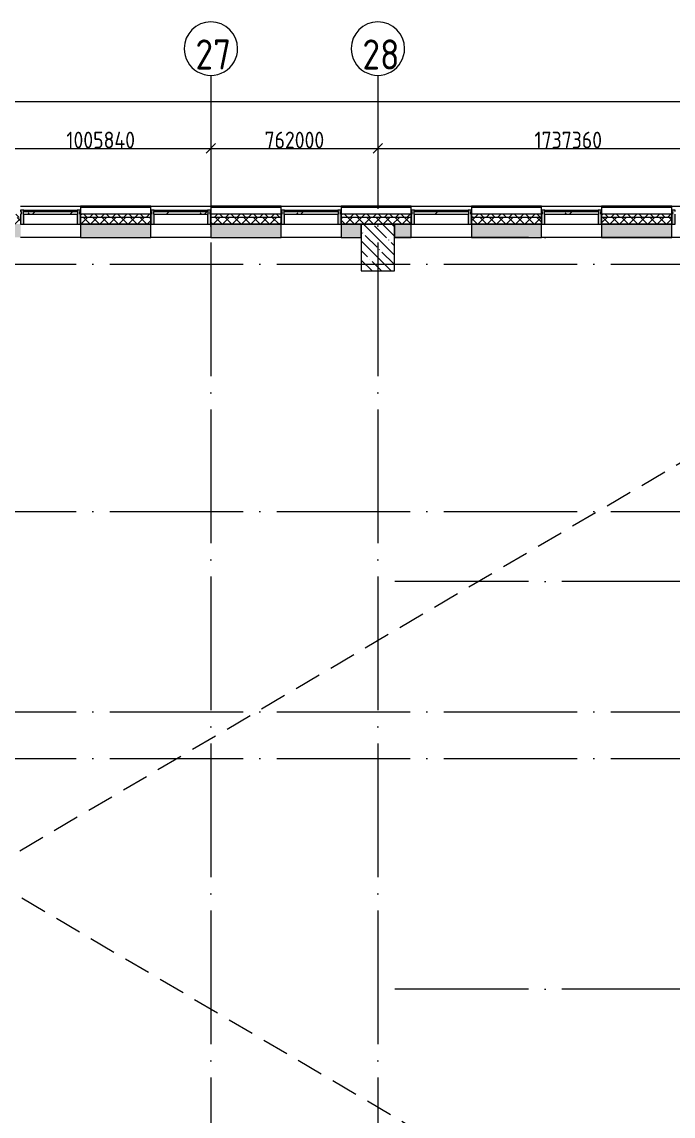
# Model space of a CAD drawing. Header units: millimetres. Extents: x -68946 to 288321, y -402657 to 324925.
# Drawn here: x 121923 to 131673, y -212931 to -196554 of the extents above; entities that cross this region are included whole.
import ezdxf

# ---------------------------------------------------------------- set-up
doc = ezdxf.new("R2010")
doc.units = ezdxf.units.MM
doc.linetypes.add('ADSK_Линия сетки', pattern=[2500, 2000, -250, 0, -250])
doc.linetypes.add('Штриховая', pattern=[600, 400, -200])
doc.layers.get('Defpoints').update_dxf_attribs({"color": 250})
for name, color, linetype, lineweight in [('A-____-____-DIMS', 250, 'Continuous', 9), ('A-DETL-____-OTLN', 250, 'Continuous', 5), ('A-GLAZ-____-MCUT', 250, 'Continuous', 9), ('A-GLAZ-____-OTLN', 250, 'Continuous', 5), ('A-GLAZ-CWMG-MCUT', 51, 'Continuous', 9), ('A-GLAZ-CWMG-OTLN', 51, 'Continuous', 5), ('A-WALL-____-MCUT', 250, 'Continuous', 13), ('A-WALL-____-OTLN', 250, 'Continuous', 9), ('A-WALL-____-PATT', 250, 'Continuous', 13), ('A-WALL-FNSH-MCUT', 250, 'Continuous', 13), ('I-WALL-____-OTLN', 250, 'Continuous', 9), ('S-COLS-____-MCUT', 250, 'Continuous', 25), ('S-COLS-____-OTLN', 250, 'Continuous', 9), ('S-GRID-____-IDEN', 250, 'Continuous', 9), ('S-GRID-____-OTLN', 250, 'Continuous', 9)]:
    doc.layers.add(name, color=color, linetype=linetype, lineweight=lineweight)
doc.styles.add('GOST Common', font='', dxfattribs={"width": 0.9, "height": 350})
doc.styles.add('GOST Common_1', font='', dxfattribs={"width": 0.9, "height": 250})
doc.styles.get('GOST Common').set_extended_font_data('GOST Common')
doc.styles.get('GOST Common_1').set_extended_font_data('GOST Common')
doc.dimstyles.new('ADSK_Основной_2_5_мм_Округление_до_10_мм', dxfattribs={"dimscale": 304.8, "dimtxt": 0.824897, "dimasz": 0.463911, "dimexe": 0.492126, "dimexo": 0.001615, "dimgap": 6.56168e-05, "dimtad": 1, "dimdec": 0, "dimlfac": 304.8, "dimrnd": 10, "dimdsep": 46, "dimtxsty": 'GOST Common_1', "dimblk1": 'OBLIQUE', "dimblk2": 'OBLIQUE', "dimsah": 1, "dimcen": 0.09, "dimdle": 0.492126, "dimazin": 0, "dimtfac": 1, "dimtdec": 4, "dimtix": 1, "dimtmove": 1, "dimatfit": 3, "dimfxl": 1, "dimtvp": 1, "dimtolj": 1, "dimtzin": 0, "dimlwd": 9, "dimlwe": 9, "dimarcsym": 2})

# ---------------------------------------------------------------- blocks, each defined once
blk = doc.blocks.new('Прямоугольный импост - Импост структурный с накладкой - 190мм-21920984-АР1_Маркировочный план 3 этажа секция 2_3')
at = {"layer": 'A-GLAZ-CWMG-OTLN'}
blk.add_hatch(color=10, dxfattribs=at).paths.add_polyline_path([(-38, 190), (-50, 190), (-50, 40), (-40, 40), (-40, 0), (-50, 0), (-50, -17), (0, -17), (0, 0), (-10, 0), (-10, 40), (0, 40), (0, 190)])
at = {"layer": 'A-GLAZ-CWMG-MCUT', "lineweight": 5}
for p, q in [((0, 190), (-50, 190)), ((-50, 190), (-50, 40)), ((0, 40), (0, 190)), ((-50, 0), (-50, -17)), ((-10, 0), (-10, 40)), ((-10, 40), (0, 40)), ((0, 0), (-10, 0)), ((0, -17), (0, 0)), ((-50, -17), (0, -17))]:
    blk.add_line(p, q, dxfattribs=at)
blk = doc.blocks.new('PNS_Панель прямоугольная2 - Нр_Стекло - 40мм-V155-АР1_Маркировочный план 3 этажа секция 2_3')
at = {"layer": 'A-GLAZ-____-OTLN'}
h = blk.add_hatch(dxfattribs=at)
h.set_pattern_fill('FP_128', color=256, style=0, pattern_type=2)
h.set_pattern_definition([(45, (-102200.45, -59065.02), (-282.8427, 282.8427), [200, -600]), (45, (-102400.45, -59165.02), (-282.8427, 282.8427), [600, -200]), (45, (-102000.45, -59265.02), (-282.8427, 282.8427), [200, -600])])
h.paths.add_polyline_path([(410, -40), (410, 0), (-410, 0), (-410, -40), (400, -40)])
at = {"layer": 'A-GLAZ-____-MCUT', "lineweight": 5}
for p, q in [((410, 0), (-410, 0)), ((-410, 0), (-410, -40)), ((410, -40), (410, 0)), ((-410, -40), (410, -40))]:
    blk.add_line(p, q, dxfattribs=at)
at = {"layer": 'A-GLAZ-____-OTLN'}
blk.add_line((-410, 0), (410, 0), dxfattribs=at)
blk = doc.blocks.new('Прямоугольный импост - Импост структурный с накладкой - 190мм-21920961-АР1_Маркировочный план 3 этажа секция 2_3')
at = {"layer": 'A-GLAZ-CWMG-OTLN'}
for p, q in [((105600, 59182), (106400, 59182)), ((105600, 58975), (106400, 58975))]:
    blk.add_line(p, q, dxfattribs=at)
blk = doc.blocks.new('Прямоугольный импост - Импост структурный с накладкой - 190мм-21920983-АР1_Маркировочный план 3 этажа секция 2_3')
at = {"layer": 'A-GLAZ-CWMG-OTLN'}
blk.add_hatch(color=10, dxfattribs=at).paths.add_polyline_path([(0, 190), (0, 190), (0, 40), (-10, 40), (-10, 0), (0, 0), (0, -17), (-50, -17), (-50, 0), (-40, 0), (-40, 40), (-50, 40), (-50, 190)])
at = {"layer": 'A-GLAZ-CWMG-MCUT', "lineweight": 5}
for p, q in [((-50, 40), (-50, 190)), ((-50, 190), (0, 190)), ((0, 190), (0, 40)), ((-50, -17), (-50, 0)), ((-10, 40), (-10, 0)), ((0, 40), (-10, 40)), ((-10, 0), (0, 0)), ((0, 0), (0, -17)), ((0, -17), (-50, -17))]:
    blk.add_line(p, q, dxfattribs=at)
blk = doc.blocks.new('PNS_Панель прямоугольная2 - Нр_Стекло - 40мм-V156-АР1_Маркировочный план 3 этажа секция 2_3')
at = {"layer": 'A-GLAZ-____-OTLN'}
h = blk.add_hatch(dxfattribs=at)
h.set_pattern_fill('FP_129', color=256, style=0, pattern_type=2)
h.set_pattern_definition([(45, (-100250.45, -59065), (-282.8427, 282.8427), [200, -600]), (45, (-100450.45, -59165), (-282.8427, 282.8427), [600, -200]), (45, (-100050.45, -59265), (-282.8427, 282.8427), [200, -600])])
h.paths.add_polyline_path([(410, -40), (410, 0), (-410, 0), (-410, -40), (400, -40)])
at = {"layer": 'A-GLAZ-____-MCUT', "lineweight": 5}
for p, q in [((410, 0), (-410, 0)), ((-410, 0), (-410, -40)), ((410, -40), (410, 0)), ((-410, -40), (410, -40))]:
    blk.add_line(p, q, dxfattribs=at)
at = {"layer": 'A-GLAZ-____-OTLN'}
blk.add_line((-410, 0), (410, 0), dxfattribs=at)
blk = doc.blocks.new('PNS_Панель прямоугольная2 - Нр_Стекло - 40мм-V157-АР1_Маркировочный план 3 этажа секция 2_3')
at = {"layer": 'A-GLAZ-____-OTLN'}
h = blk.add_hatch(dxfattribs=at)
h.set_pattern_fill('FP_130', color=256, style=0, pattern_type=2)
h.set_pattern_definition([(45, (-98300.45, -59065.02), (-282.8427, 282.8427), [200, -600]), (45, (-98500.45, -59165.02), (-282.8427, 282.8427), [600, -200]), (45, (-98100.45, -59265.02), (-282.8427, 282.8427), [200, -600])])
h.paths.add_polyline_path([(-410, -40), (410, -40), (410, 0), (-410, 0)])
at = {"layer": 'A-GLAZ-____-MCUT', "lineweight": 5}
for p, q in [((410, 0), (-410, 0)), ((-410, 0), (-410, -40)), ((410, -40), (410, 0)), ((-410, -40), (410, -40))]:
    blk.add_line(p, q, dxfattribs=at)
at = {"layer": 'A-GLAZ-____-OTLN'}
blk.add_line((-410, 0), (410, 0), dxfattribs=at)
blk = doc.blocks.new('PNS_Панель прямоугольная2 - Нр_Стекло - 40мм-V158-АР1_Маркировочный план 3 этажа секция 2_3')
at = {"layer": 'A-GLAZ-____-OTLN'}
h = blk.add_hatch(dxfattribs=at)
h.set_pattern_fill('FP_131', color=256, style=0, pattern_type=2)
h.set_pattern_definition([(45, (-96350.45, -59065.02), (-282.8427, 282.8427), [200, -600]), (45, (-96550.45, -59165.02), (-282.8427, 282.8427), [600, -200]), (45, (-96150.45, -59265.02), (-282.8427, 282.8427), [200, -600])])
h.paths.add_polyline_path([(410, -40), (410, 0), (-410, 0), (-410, -40), (400, -40)])
at = {"layer": 'A-GLAZ-____-MCUT', "lineweight": 5}
for p, q in [((410, 0), (-410, 0)), ((-410, 0), (-410, -40)), ((410, -40), (410, 0)), ((-410, -40), (410, -40))]:
    blk.add_line(p, q, dxfattribs=at)
at = {"layer": 'A-GLAZ-____-OTLN'}
blk.add_line((-410, 0), (410, 0), dxfattribs=at)
blk = doc.blocks.new('PNS_Панель прямоугольная2 - Нр_Стекло - 40мм-V159-АР1_Маркировочный план 3 этажа секция 2_3')
at = {"layer": 'A-GLAZ-____-OTLN'}
h = blk.add_hatch(dxfattribs=at)
h.set_pattern_fill('FP_132', color=256, style=0, pattern_type=2)
h.set_pattern_definition([(45, (-94400.45, -59065), (-282.8427, 282.8427), [200, -600]), (45, (-94600.45, -59165), (-282.8427, 282.8427), [600, -200]), (45, (-94200.45, -59265), (-282.8427, 282.8427), [200, -600])])
h.paths.add_polyline_path([(410, -40), (410, 0), (-410, 0), (-410, -40), (400, -40)])
at = {"layer": 'A-GLAZ-____-MCUT', "lineweight": 5}
for p, q in [((410, 0), (-410, 0)), ((-410, 0), (-410, -40)), ((410, -40), (410, 0)), ((-410, -40), (410, -40))]:
    blk.add_line(p, q, dxfattribs=at)
at = {"layer": 'A-GLAZ-____-OTLN'}
blk.add_line((-410, 0), (410, 0), dxfattribs=at)
blk = doc.blocks.new('Ось сетки - Круг_Ø8 мм-39983606-АР1_Маркировочный план 3 этажа секция 2_3')
at = {"layer": 'S-GRID-____-IDEN'}
for start, end in [(360, 180), (180, 360)]:
    blk.add_arc((0, 0), 4, start, end, dxfattribs=at)
blk = doc.blocks.new('_Oblique')
at = {"color": 0, "linetype": 'ByBlock', "lineweight": -2}
blk.add_line((-0.5, -0.5), (0.5, 0.5), dxfattribs=at)
blk = doc.blocks.new('*D4403')
at = {"layer": 'A-____-____-DIMS', "color": 0, "lineweight": 9, "transparency": 16777216}
for p, q in [((121303, -198447), (124903, -198447)), ((121453, -198348), (121453, -198597)), ((124753, -198348), (124753, -198597))]:
    blk.add_line(p, q, dxfattribs=at)
at = {"layer": 'Defpoints', "color": 0, "transparency": 16777216}
for p in [(121453, -198347), (124753, -198347), (124753, -198447)]:
    blk.add_point(p, dxfattribs=at)
at = {"layer": 'A-____-____-DIMS', "color": 0, "lineweight": 9, "transparency": 16777216, "xscale": 141.4, "yscale": 141.4, "zscale": 141.4, "rotation": 180}
blk.add_blockref('_Oblique', (121453, -198447), dxfattribs=at)
at = {"layer": 'A-____-____-DIMS', "color": 0, "lineweight": 9, "transparency": 16777216, "xscale": 141.4, "yscale": 141.4, "zscale": 141.4}
blk.add_blockref('_Oblique', (124753, -198447), dxfattribs=at)
at = {"layer": 'A-____-____-DIMS', "color": 0, "transparency": 16777216, "insert": (123103, -198322), "char_height": 250, "width": 756.84, "attachment_point": 5, "style": 'GOST Common_1'}
blk.add_mtext('\\A1;1005840', dxfattribs=at)
blk = doc.blocks.new('*D4404')
at = {"layer": 'A-____-____-DIMS', "color": 0, "lineweight": 9, "transparency": 16777216}
for p, q in [((124603, -198447), (127403, -198447)), ((124753, -198348), (124753, -198597)), ((127253, -198348), (127253, -198597))]:
    blk.add_line(p, q, dxfattribs=at)
at = {"layer": 'Defpoints', "color": 0, "transparency": 16777216}
for p in [(124753, -198347), (127253, -198347), (127253, -198447)]:
    blk.add_point(p, dxfattribs=at)
at = {"layer": 'A-____-____-DIMS', "color": 0, "lineweight": 9, "transparency": 16777216, "xscale": 141.4, "yscale": 141.4, "zscale": 141.4, "rotation": 180}
blk.add_blockref('_Oblique', (124753, -198447), dxfattribs=at)
at = {"layer": 'A-____-____-DIMS', "color": 0, "lineweight": 9, "transparency": 16777216, "xscale": 141.4, "yscale": 141.4, "zscale": 141.4}
blk.add_blockref('_Oblique', (127253, -198447), dxfattribs=at)
at = {"layer": 'A-____-____-DIMS', "color": 0, "transparency": 16777216, "insert": (126003, -198322), "char_height": 250, "width": 756.84, "attachment_point": 5, "style": 'GOST Common_1'}
blk.add_mtext('\\A1;762000', dxfattribs=at)
blk = doc.blocks.new('*D4405')
at = {"layer": 'A-____-____-DIMS', "color": 0, "lineweight": 9, "transparency": 16777216}
for p, q in [((127103, -198447), (133103, -198447)), ((127253, -198348), (127253, -198597)), ((132953, -198348), (132953, -198597))]:
    blk.add_line(p, q, dxfattribs=at)
at = {"layer": 'Defpoints', "color": 0, "transparency": 16777216}
for p in [(127253, -198347), (132953, -198347), (132953, -198447)]:
    blk.add_point(p, dxfattribs=at)
at = {"layer": 'A-____-____-DIMS', "color": 0, "lineweight": 9, "transparency": 16777216, "xscale": 141.4, "yscale": 141.4, "zscale": 141.4, "rotation": 180}
blk.add_blockref('_Oblique', (127253, -198447), dxfattribs=at)
at = {"layer": 'A-____-____-DIMS', "color": 0, "lineweight": 9, "transparency": 16777216, "xscale": 141.4, "yscale": 141.4, "zscale": 141.4}
blk.add_blockref('_Oblique', (132953, -198447), dxfattribs=at)
at = {"layer": 'A-____-____-DIMS', "color": 0, "transparency": 16777216, "insert": (130103, -198322), "char_height": 250, "width": 756.84, "attachment_point": 5, "style": 'GOST Common_1'}
blk.add_mtext('\\A1;1737360', dxfattribs=at)
blk = doc.blocks.new('*D4422')
at = {"layer": 'A-____-____-DIMS', "color": 0, "lineweight": 9, "transparency": 16777216}
for p, q in [((97203, -197648), (97203, -197897)), ((180803, -197648), (180803, -197897)), ((97053, -197747), (180953, -197747))]:
    blk.add_line(p, q, dxfattribs=at)
at = {"layer": 'Defpoints', "color": 0, "transparency": 16777216}
for p in [(97203, -197647), (180803, -197647), (180803, -197747)]:
    blk.add_point(p, dxfattribs=at)
at = {"layer": 'A-____-____-DIMS', "color": 0, "lineweight": 9, "transparency": 16777216, "xscale": 141.4, "yscale": 141.4, "zscale": 141.4, "rotation": 180}
blk.add_blockref('_Oblique', (97203, -197747), dxfattribs=at)
at = {"layer": 'A-____-____-DIMS', "color": 0, "lineweight": 9, "transparency": 16777216, "xscale": 141.4, "yscale": 141.4, "zscale": 141.4}
blk.add_blockref('_Oblique', (180803, -197747), dxfattribs=at)
at = {"layer": 'A-____-____-DIMS', "color": 0, "transparency": 16777216, "insert": (139003, -197622), "char_height": 250, "width": 946.05, "attachment_point": 5, "style": 'GOST Common_1'}
blk.add_mtext('\\A1;25481280', dxfattribs=at)

msp = doc.modelspace()

# ---------------------------------------------------------------- hatches: boundary and pattern name
at = {"layer": 'A-WALL-____-PATT', "lineweight": 15}
h = msp.add_hatch(dxfattribs=at)
h.set_pattern_fill('FP_48', color=256, style=0, pattern_type=2)
h.set_pattern_definition([(135, (28052.9, -258555.93), (-84.85281, -84.85281), []), (225, (28052.9, -258555.93), (84.85281, -84.85281), [])])
h.paths.add_polyline_path([(137302.9516, -199480.9286), (137302.9516, -199430.9286), (134503.3562, -199430.9286), (134503.3562, -199480.9286), (137252.9516, -199480.9286)])
h.paths.add_polyline_path([(133603.3562, -199480.9286), (133603.3562, -199430.9286), (132553.3562, -199430.9286), (132553.3562, -199480.9286), (133302.9057, -199480.9286)])
h.paths.add_polyline_path([(130603.3562, -199480.9286), (131653.3562, -199480.9286), (131653.3562, -199430.9286), (130603.3562, -199430.9286)])
h.paths.add_polyline_path([(129042.2451, -199480.9286), (129703.3562, -199480.9286), (129703.3562, -199430.9286), (128653.3562, -199430.9286), (128653.3562, -199480.9286)])
h.paths.add_polyline_path([(127753.3562, -199480.9286), (127753.3562, -199430.9286), (126703.3562, -199430.9286), (126703.3562, -199480.9286), (127364.4673, -199480.9286)])
h.paths.add_polyline_path([(125803.3562, -199480.9286), (125803.3562, -199430.9286), (124753.3562, -199430.9286), (124753.3562, -199480.9286), (125531.7969, -199480.9286)])
h.paths.add_polyline_path([(123192.2451, -199480.9286), (123853.3562, -199480.9286), (123853.3562, -199430.9286), (122803.3562, -199430.9286), (122803.3562, -199480.9286), (122828.5909, -199480.9286)])
h.paths.add_polyline_path([(118003.3562, -199480.9286), (118003.3562, -199430.9286), (116953.3562, -199430.9286), (116953.3562, -199480.9286), (117422.179, -199480.9286)])
h.paths.add_polyline_path([(121476.9879, -199480.9286), (121903.3562, -199480.9286), (121903.3562, -199430.9286), (120853.3562, -199430.9286), (120853.3562, -199480.9286), (121242.2451, -199480.9286)])
h.paths.add_polyline_path([(119953.3562, -199480.9286), (119953.3562, -199430.9286), (118903.3562, -199430.9286), (118903.3562, -199480.9286), (119292.2451, -199480.9286)])
h.paths.add_polyline_path([(116053.3562, -199480.9286), (116053.3562, -199430.9286), (115003.3562, -199430.9286), (115003.3562, -199480.9286), (115402.9057, -199480.9286)])
h.paths.add_polyline_path([(113053.3562, -199480.9286), (114103.3562, -199480.9286), (114103.3562, -199430.9286), (113053.3562, -199430.9286)])
h.paths.add_polyline_path([(111102.9057, -199480.9286), (112153.3562, -199480.9286), (112153.3562, -199430.9286), (111102.9057, -199430.9286)])
h.paths.add_polyline_path([(109542.0782, -199480.9286), (110202.9057, -199480.9286), (110202.9057, -199430.9286), (109153.3562, -199430.9286), (109153.3562, -199480.9286), (109312.561, -199480.9286)])
h.paths.add_polyline_path([(106616.3192, -199480.9286), (108253.3562, -199480.9286), (108253.3562, -199430.9286), (105382.9057, -199430.9286), (105383.3562, -199480.9286), (106609.355, -199480.9286)])
h = msp.add_hatch(dxfattribs=at)
h.set_pattern_fill('FP_49', color=256, style=0, pattern_type=2)
h.set_pattern_definition([(45, (28052.91, -258555.93), (-70.71068, 70.71068), []), (135, (28052.91, -258555.93), (-70.71068, -70.71068), [])])
h.paths.add_polyline_path([(127002.9057, -199580.9286), (127002.9101, -199580.928), (127502.9057, -199580.928), (127502.9561, -199580.9085), (127753.3562, -199580.9085), (127753.3562, -199480.9286), (126703.3562, -199480.9286), (126703.3562, -199580.9085), (127002.8455, -199580.9085)])
h.paths.add_polyline_path([(133302.9057, -199580.9286), (133302.9662, -199580.9085), (133603.3562, -199580.9085), (133603.3562, -199480.9286), (132553.3562, -199480.9286), (132802.9057, -199580.928), (133302.9013, -199580.928)])
h.paths.add_polyline_path([(105383.3562, -199580.9286), (105502.9057, -199580.9085), (105502.9057, -199480.9286), (105382.9057, -199480.9286), (105382.9057, -199580.9286)])
h.paths.add_polyline_path([(136752.9057, -199580.9286), (136752.9516, -199580.928), (137252.9516, -199580.928), (137252.9516, -199480.9286), (134503.3562, -199480.9286), (134503.5536, -199580.9085), (136752.9057, -199580.9085)])
h.paths.add_polyline_path([(121202.9057, -199580.9286), (121202.9098, -199580.928), (121702.9057, -199580.928), (121903.3562, -199480.9286), (120853.3562, -199480.9286), (120853.4344, -199580.9085), (121202.8354, -199580.9085)])
h.paths.add_polyline_path([(115402.9057, -199580.9286), (115402.9095, -199580.928), (115902.9057, -199580.928), (116053.3562, -199480.9286), (115003.3562, -199480.9286), (115003.4344, -199580.9085), (115402.8253, -199580.9085)])
h.paths.add_polyline_path([(109602.9057, -199580.9286), (109602.9092, -199580.928), (110102.9057, -199580.928), (110202.9057, -199480.9286), (109153.3562, -199480.9286), (109153.4344, -199580.9085), (109602.8153, -199580.9085)])
h.paths.add_polyline_path([(105552.9057, -199580.9286), (108253.3562, -199580.9085), (108253.3562, -199480.9286), (105552.9057, -199480.9286), (105552.9057, -199580.9085)])
h.paths.add_polyline_path([(130603.3562, -199580.9085), (131653.3562, -199580.9085), (131653.3562, -199480.9286), (130603.3562, -199480.9286)])
h.paths.add_polyline_path([(132553.3562, -199580.9085), (132802.8555, -199580.9085), (132553.3562, -199480.9286)])
h.paths.add_polyline_path([(128653.3562, -199580.9085), (129703.3562, -199580.9085), (129703.3562, -199480.9286), (128653.3562, -199480.9286)])
h.paths.add_polyline_path([(124753.5674, -199580.9085), (125803.3562, -199580.9085), (125803.3562, -199480.9286), (124753.3562, -199480.9286), (124753.4344, -199580.9085)])
h.paths.add_polyline_path([(122803.3562, -199580.9085), (123853.3562, -199580.9085), (123853.3562, -199480.9286), (122803.3562, -199480.9286)])
h.paths.add_polyline_path([(121903.3562, -199580.9085), (121903.3562, -199480.9286), (121702.946, -199580.9085)])
h.paths.add_polyline_path([(118003.145, -199580.9085), (118003.3562, -199580.9085), (118003.3562, -199480.9286), (116953.3562, -199480.9286), (116953.4344, -199580.9085), (117422.179, -199580.9085)])
h.paths.add_polyline_path([(119953.3562, -199580.9085), (119953.3562, -199480.9286), (118903.3562, -199480.9286), (118903.5674, -199580.9085)])
h.paths.add_polyline_path([(116053.3562, -199580.9085), (116053.3562, -199480.9286), (115902.936, -199580.9085)])
h.paths.add_polyline_path([(111102.9057, -199580.9085), (112153.3562, -199580.9085), (112153.3562, -199480.9286), (111102.9057, -199480.9286)])
h.paths.add_polyline_path([(114103.3562, -199580.9085), (114103.3562, -199480.9286), (113053.3562, -199480.9286), (113053.4344, -199580.9085), (114103.145, -199580.9085)])
h.paths.add_polyline_path([(110102.9258, -199580.9085), (110202.9057, -199580.9085), (110202.9057, -199480.9286)])
h = msp.add_hatch(dxfattribs=at)
h.set_pattern_fill('FP_124', color=256, style=0, pattern_type=2)
h.set_pattern_definition([(50, (28052.9, -258555.93), (364.3679, -31.8783), [38.1, -419.1]), (355, (28052.9, -258555.93), (-70.4859, 382.1133), [30.48, -335.28]), (100.451, (28083.27, -258558.6), (293.885, 350.2334), [32.38, -356.18]), (46.184, (28052.9, -258454.33), (542.1585, -84.0858), [57.15, -628.65]), (96.636, (28098.1, -258461.34), (474.805, 494.8554), [48.57, -534.27]), (351.184, (28052.9, -258454.33), (474.8102, 494.85), [45.72, -502.92]), (21, (28103.7, -258479.73), (303.2285, -204.53046), [38.1, -419.1]), (326, (28103.7, -258479.73), (123.6039, 368.376), [30.48, -335.28]), (71.451, (28128.97, -258496.77), (426.8341, 163.8427), [32.38, -356.18]), (37.5, (28052.9, -258555.93), (6.17665, 169.11015), [16.764, -314.452, 16.764, -323.596, -336.55]), (37.5, (28052.9, -258555.93), (6.17665, 169.11015), [-671.576, 16.764, -319.786]), (7.5, (28052.9, -258555.93), (133.63888, 200.3615), [16.764, -177.292, 16.764, -306.832, -128.27]), (7.5, (28052.9, -258555.93), (133.63888, 200.3615), [-517.652, 16.764, -111.506]), (327.5, (27939.62, -258555.93), (271.18182, -11.45836), [16.764, -110.236, 16.764, -379.476, -525.78]), (327.5, (27939.62, -258555.93), (271.18182, -11.45836), [-523.24, 16.764, -509.016]), (317.5, (27888.82, -258555.93), (296.2585, 50.85285), [16.764, -148.336, 16.764, -246.38, -373.38]), (317.5, (27888.82, -258555.93), (296.2585, 50.85285), [-428.244, 16.764, -356.616])])
h.paths.add_polyline_path([(134503.3562, -199780.9085), (136752.9057, -199780.9085), (136752.9057, -199580.9085), (134503.3562, -199580.9286)])
h.paths.add_polyline_path([(130938.2089, -199780.9085), (131653.3562, -199780.9085), (131653.3562, -199580.9085), (130603.3562, -199580.9286), (130603.3562, -199780.9085)])
h.paths.add_polyline_path([(132802.9057, -199780.9085), (132802.8555, -199580.9085), (132553.3562, -199580.9286), (132553.3562, -199780.9085), (132702.0652, -199780.9085)])
h.paths.add_polyline_path([(133302.9057, -199780.9085), (133603.3562, -199780.9085), (133603.278, -199580.9085), (133302.9057, -199580.9286)])
h.paths.add_polyline_path([(129703.3562, -199780.9085), (129703.3562, -199580.9085), (128653.3562, -199580.9286), (128653.3562, -199780.9085), (129586.6059, -199780.9085)])
h.paths.add_polyline_path([(127502.9057, -199780.9085), (127753.3562, -199780.9085), (127753.278, -199580.9085), (127502.9057, -199580.9286), (127502.9057, -199747.8459)])
h.paths.add_polyline_path([(126703.3562, -199780.9085), (127002.9057, -199780.5689), (127002.8455, -199580.9085), (126703.3562, -199580.9286)])
h.paths.add_polyline_path([(125803.3562, -199780.9085), (125803.3562, -199580.9085), (124753.3562, -199580.9286), (124753.3562, -199780.9085), (125531.7969, -199780.9085)])
h.paths.add_polyline_path([(122803.3562, -199780.9085), (123853.3562, -199780.9085), (123853.3562, -199580.9085), (122803.3562, -199580.9286)])
h.paths.add_polyline_path([(121903.3562, -199780.9085), (121903.3562, -199580.9085), (121702.9057, -199580.9286), (121702.9057, -199780.9085), (121901.9344, -199780.9085)])
h.paths.add_polyline_path([(117422.179, -199780.9085), (118003.3562, -199780.9085), (118003.3562, -199580.9085), (116953.3562, -199580.9286), (116953.3562, -199780.9085)])
h.paths.add_polyline_path([(115394.7745, -199780.9085), (115402.9057, -199780.9085), (115402.8253, -199580.9085), (115003.3562, -199580.9286), (115003.3562, -199780.9085)])
h.paths.add_polyline_path([(119953.3562, -199780.9085), (119953.3562, -199580.9085), (118903.3562, -199580.9286), (118903.3562, -199780.9085)])
h.paths.add_polyline_path([(116053.3562, -199780.9085), (116053.3562, -199580.9085), (115902.9057, -199580.9286), (115902.9057, -199780.9085)])
h.paths.add_polyline_path([(120853.3562, -199780.9085), (121202.9057, -199780.9085), (121202.8354, -199580.9085), (120853.3562, -199580.9286), (120853.3562, -199630.8321)])
h.paths.add_polyline_path([(113367.37, -199780.9085), (114103.3562, -199780.9085), (114103.3562, -199580.9085), (113053.3562, -199580.9286), (113053.3562, -199780.9085)])
h.paths.add_polyline_path([(111102.9057, -199780.9085), (112153.3562, -199780.9085), (112153.3562, -199580.9085), (111102.9057, -199580.9286)])
h.paths.add_polyline_path([(109312.561, -199780.9085), (109602.9057, -199780.9085), (109602.8153, -199580.9085), (109153.3562, -199580.9286), (109153.3562, -199780.9085)])
h.paths.add_polyline_path([(108253.3562, -199780.9085), (108253.3562, -199580.9085), (106052.9057, -199580.9286), (106052.9057, -199780.9085), (107960.958, -199780.9085)])
h.paths.add_polyline_path([(110102.9057, -199780.9085), (110202.9057, -199780.9085), (110202.9057, -199580.9085), (110102.9057, -199580.9286), (110102.9057, -199692.151)])
at = {"layer": 'S-COLS-____-OTLN', "lineweight": 5}
h = msp.add_hatch(dxfattribs=at)
h.set_pattern_fill('FP_19', color=256, style=0, pattern_type=2)
h.set_pattern_definition([(135, (28052.9, -258555.93), (-142.5612, -142.5612), []), (135, (28195.47, -258555.93), (-142.5612, -142.5612), [252.016, -50.403, 3.353, -47.05])])
h.paths.add_polyline_path([(127502.9057, -200280.928), (127502.9057, -199580.9286), (127002.9057, -199580.9286), (127002.9057, -200280.928)])

# ---------------------------------------------------------------- linework, layer by layer
at = {"layer": 'A-DETL-____-OTLN', "linetype": 'Штриховая'}
for p, q in [((136752.9516, -218380.9056), (105852.8838, -200230.928)), ((105852.8838, -218380.9056), (136752.9057, -200230.928))]:
    msp.add_line(p, q, dxfattribs=at)
at = {"layer": 'A-WALL-____-MCUT', "color": 10, "lineweight": 15}
for p, q in [((122803.3562, -199330.9286), (122803.3562, -199430.9286)), ((123853.3562, -199430.9286), (123853.3562, -199330.9286)), ((124753.3562, -199330.9286), (124753.3562, -199430.9286)), ((125803.3562, -199430.9286), (125803.3562, -199330.9286)), ((126703.3562, -199330.9286), (126703.3562, -199430.9286)), ((127753.3562, -199430.9286), (127753.3562, -199330.9286)), ((128653.3562, -199330.9286), (128653.3562, -199430.9286)), ((129703.3562, -199430.9286), (129703.3562, -199330.9286)), ((130603.3562, -199330.9286), (130603.3562, -199430.9286)), ((131653.3562, -199430.9286), (131653.3562, -199330.9286)), ((122803.3562, -199480.9286), (122803.3562, -199580.9085)), ((123853.3562, -199580.9085), (123853.3562, -199480.9286)), ((124753.3562, -199480.9286), (124753.3562, -199580.9085)), ((125803.3562, -199580.9085), (125803.3562, -199480.9286)), ((126703.3562, -199480.9286), (126703.3562, -199580.9085)), ((127002.9057, -199580.9286), (127502.9057, -199580.9286)), ((127753.3562, -199580.9085), (127753.3562, -199480.9286)), ((128653.3562, -199480.9286), (128653.3562, -199580.9085)), ((129703.3562, -199580.9085), (129703.3562, -199480.9286)), ((130603.3562, -199480.9286), (130603.3562, -199580.9085)), ((131653.3562, -199580.9085), (131653.3562, -199480.9286))]:
    msp.add_line(p, q, dxfattribs=at)
at = {"layer": 'A-WALL-____-MCUT', "lineweight": 15}
for p, q in [((123853.3562, -199330.9286), (122803.3562, -199330.9286)), ((125803.3562, -199330.9286), (124753.3562, -199330.9286)), ((127753.3562, -199330.9286), (126703.3562, -199330.9286)), ((129703.3562, -199330.9286), (128653.3562, -199330.9286)), ((131653.3562, -199330.9286), (130603.3562, -199330.9286)), ((127002.9057, -199780.9085), (127002.9057, -199580.9085)), ((127502.9057, -199580.9085), (127502.9057, -199780.9085))]:
    msp.add_line(p, q, dxfattribs=at)
at = {"layer": 'A-WALL-____-MCUT', "color": 7, "lineweight": 15}
for p, q in [((122803.3562, -199430.9286), (122803.3562, -199480.9286)), ((123853.3562, -199430.9286), (122803.3562, -199430.9286)), ((123853.3562, -199480.9286), (123853.3562, -199430.9286)), ((124753.3562, -199430.9286), (124753.3562, -199480.9286)), ((125803.3562, -199430.9286), (124753.3562, -199430.9286)), ((125803.3562, -199480.9286), (125803.3562, -199430.9286)), ((126703.3562, -199430.9286), (126703.3562, -199480.9286)), ((127753.3562, -199430.9286), (126703.3562, -199430.9286)), ((127753.3562, -199480.9286), (127753.3562, -199430.9286)), ((128653.3562, -199430.9286), (128653.3562, -199480.9286)), ((129703.3562, -199430.9286), (128653.3562, -199430.9286)), ((129703.3562, -199480.9286), (129703.3562, -199430.9286)), ((130603.3562, -199430.9286), (130603.3562, -199480.9286)), ((131653.3562, -199430.9286), (130603.3562, -199430.9286)), ((131653.3562, -199480.9286), (131653.3562, -199430.9286)), ((123853.3562, -199480.9286), (122803.3562, -199480.9286)), ((122803.3562, -199580.9085), (122803.3562, -199780.9085)), ((123853.3562, -199580.9085), (122803.3562, -199580.9085)), ((122803.3562, -199580.9286), (123853.3562, -199580.9286)), ((123853.3562, -199780.9085), (123853.3562, -199580.9085)), ((125803.3562, -199480.9286), (124753.3562, -199480.9286)), ((124753.3562, -199580.9085), (124753.3562, -199780.9085)), ((125803.3562, -199580.9085), (124753.3562, -199580.9085)), ((124753.3562, -199580.9286), (125803.3562, -199580.9286)), ((125803.3562, -199780.9085), (125803.3562, -199580.9085)), ((127753.3562, -199480.9286), (126703.3562, -199480.9286)), ((126703.3562, -199580.9085), (126703.3562, -199780.9085)), ((127002.9057, -199580.9085), (126703.3562, -199580.9085)), ((126703.3562, -199580.9286), (127002.9057, -199580.9286)), ((127753.3562, -199580.9085), (127502.9057, -199580.9085)), ((127502.9057, -199580.9286), (127753.3562, -199580.9286)), ((127753.3562, -199780.9085), (127753.3562, -199580.9085)), ((129703.3562, -199480.9286), (128653.3562, -199480.9286)), ((128653.3562, -199580.9085), (128653.3562, -199780.9085)), ((129703.3562, -199580.9085), (128653.3562, -199580.9085)), ((128653.3562, -199580.9286), (129703.3562, -199580.9286)), ((129703.3562, -199780.9085), (129703.3562, -199580.9085)), ((131653.3562, -199480.9286), (130603.3562, -199480.9286)), ((130603.3562, -199580.9085), (130603.3562, -199780.9085)), ((131653.3562, -199580.9085), (130603.3562, -199580.9085)), ((130603.3562, -199580.9286), (131653.3562, -199580.9286)), ((131653.3562, -199780.9085), (131653.3562, -199580.9085)), ((122803.3562, -199780.9085), (123853.3562, -199780.9085)), ((124753.3562, -199780.9085), (125803.3562, -199780.9085)), ((126703.3562, -199780.9085), (127002.9057, -199780.9085)), ((127502.9057, -199780.9085), (127753.3562, -199780.9085)), ((128653.3562, -199780.9085), (129703.3562, -199780.9085)), ((130603.3562, -199780.9085), (131653.3562, -199780.9085))]:
    msp.add_line(p, q, dxfattribs=at)
at = {"layer": 'A-WALL-____-OTLN', "lineweight": 5}
for p, q in [((121903.3562, -199310.9286), (122803.3562, -199310.9286)), ((123853.3562, -199310.9286), (124753.3562, -199310.9286)), ((125803.3562, -199310.9286), (126703.3562, -199310.9286)), ((127753.3562, -199310.9286), (128653.3562, -199310.9286)), ((129703.3562, -199310.9286), (130603.3562, -199310.9286)), ((131653.3562, -199310.9286), (132553.3562, -199310.9286))]:
    msp.add_line(p, q, dxfattribs=at)
at = {"layer": 'A-WALL-FNSH-MCUT', "lineweight": 15}
for p, q in [((123853.3562, -199310.9286), (122803.3562, -199310.9286)), ((122803.3562, -199310.9286), (122803.3562, -199330.9286)), ((123853.3562, -199330.9286), (123853.3562, -199310.9286)), ((125803.3562, -199310.9286), (124753.3562, -199310.9286)), ((124753.3562, -199310.9286), (124753.3562, -199330.9286)), ((125803.3562, -199330.9286), (125803.3562, -199310.9286)), ((127753.3562, -199310.9286), (126703.3562, -199310.9286)), ((126703.3562, -199310.9286), (126703.3562, -199330.9286)), ((127753.3562, -199330.9286), (127753.3562, -199310.9286)), ((129703.3562, -199310.9286), (128653.3562, -199310.9286)), ((128653.3562, -199310.9286), (128653.3562, -199330.9286)), ((129703.3562, -199330.9286), (129703.3562, -199310.9286)), ((131653.3562, -199310.9286), (130603.3562, -199310.9286)), ((130603.3562, -199310.9286), (130603.3562, -199330.9286)), ((131653.3562, -199330.9286), (131653.3562, -199310.9286))]:
    msp.add_line(p, q, dxfattribs=at)
at = {"layer": 'I-WALL-____-OTLN', "lineweight": 15}
for p, q in [((122803.3562, -199780.9286), (121903.3562, -199780.9286)), ((124753.3562, -199780.9286), (123853.3562, -199780.9286)), ((126703.3562, -199780.9286), (125803.3562, -199780.9286)), ((128653.3562, -199780.9286), (127753.3562, -199780.9286)), ((130603.3562, -199780.9286), (129703.3562, -199780.9286)), ((132553.3562, -199780.9286), (131653.3562, -199780.9286))]:
    msp.add_line(p, q, dxfattribs=at)
at = {"layer": 'S-COLS-____-MCUT', "lineweight": 5}
for p, q in [((127502.9057, -199580.928), (127002.9057, -199580.928)), ((127002.9057, -199780.9085), (127002.9057, -200280.928)), ((127502.9057, -200280.928), (127502.9057, -199780.9085)), ((127002.9057, -200280.928), (127502.9057, -200280.928))]:
    msp.add_line(p, q, dxfattribs=at)
at = {"layer": 'S-COLS-____-OTLN', "lineweight": 5}
for p, q in [((127002.9057, -199580.928), (127002.9057, -199780.9085)), ((127502.9057, -199780.9085), (127502.9057, -199580.928))]:
    msp.add_line(p, q, dxfattribs=at)
at = {"layer": 'S-GRID-____-OTLN', "linetype": 'ADSK_Линия сетки'}
for p, q in [((124752.9057, -197353.9241), (124752.9057, -262294.7685)), ((127252.9057, -197353.9241), (127252.9057, -262294.7685)), ((184510.8783, -199780.9286), (127372.9057, -199780.9286)), ((93236.8325, -200180.9286), (181748.3453, -200180.9286)), ((93236.8325, -203880.9286), (184856.9445, -203880.9286)), ((184510.8783, -204930.9286), (127372.9057, -204930.9286)), ((93236.8325, -206880.9286), (181748.3453, -206880.9286)), ((93236.8325, -207580.9286), (184856.9445, -207580.9286)), ((184510.8783, -211030.9286), (127372.9057, -211030.9286))]:
    msp.add_line(p, q, dxfattribs=at)

# ---------------------------------------------------------------- block references
at = {"layer": 'A-GLAZ-____-MCUT', "lineweight": 5}
for name, p in [('PNS_Панель прямоугольная2 - Нр_Стекло - 40мм-V159-АР1_Маркировочный план 3 этажа секция 2_3', (122353.3562, -199390.9286)), ('PNS_Панель прямоугольная2 - Нр_Стекло - 40мм-V158-АР1_Маркировочный план 3 этажа секция 2_3', (124303.3562, -199390.9085)), ('PNS_Панель прямоугольная2 - Нр_Стекло - 40мм-V157-АР1_Маркировочный план 3 этажа секция 2_3', (126253.3562, -199390.9085)), ('PNS_Панель прямоугольная2 - Нр_Стекло - 40мм-V156-АР1_Маркировочный план 3 этажа секция 2_3', (128203.3562, -199390.9286)), ('PNS_Панель прямоугольная2 - Нр_Стекло - 40мм-V155-АР1_Маркировочный план 3 этажа секция 2_3', (130153.3562, -199390.9085))]:
    msp.add_blockref(name, p, dxfattribs=at)
at = {"layer": 'A-GLAZ-CWMG-OTLN', "rotation": 180}
for p in [(121903.3562, -199390.9286), (123853.3562, -199390.9085), (125803.3562, -199390.9085), (127753.3562, -199390.9286), (129703.3562, -199390.9085), (131653.3562, -199390.9085)]:
    msp.add_blockref('Прямоугольный импост - Импост структурный с накладкой - 190мм-21920984-АР1_Маркировочный план 3 этажа секция 2_3', p, dxfattribs=at)
at = {"layer": 'A-GLAZ-CWMG-OTLN'}
for p in [(16352.9057, -258555.9292), (18302.9057, -258555.9091), (20252.9057, -258555.9091), (22202.9057, -258555.9292), (24152.9057, -258555.9091)]:
    msp.add_blockref('Прямоугольный импост - Импост структурный с накладкой - 190мм-21920961-АР1_Маркировочный план 3 этажа секция 2_3', p, dxfattribs=at)
at = {"layer": 'A-GLAZ-CWMG-OTLN', "extrusion": (0, 0, -1), "rotation": 180}
for p in [(-122803.3562, -199390.9286), (-124753.3562, -199390.9085), (-126703.3562, -199390.9085), (-128653.3562, -199390.9286), (-130603.3562, -199390.9085)]:
    msp.add_blockref('Прямоугольный импост - Импост структурный с накладкой - 190мм-21920983-АР1_Маркировочный план 3 этажа секция 2_3', p, dxfattribs=at)
at = {"layer": 'S-GRID-____-IDEN', "xscale": 99.99999999999993, "yscale": 99.99999999999993, "zscale": 99.99999999999993, "rotation": 180}
for p in [(124752.9057, -196953.9241), (127252.9057, -196953.9241)]:
    msp.add_blockref('Ось сетки - Круг_Ø8 мм-39983606-АР1_Маркировочный план 3 этажа секция 2_3', p, dxfattribs=at)

# ---------------------------------------------------------------- texts
at = {"layer": 'S-GRID-____-IDEN', "color": 18, "true_color": 0x000000, "char_height": 450, "width": 548.35425, "attachment_point": 1, "style": 'GOST Common'}
for s, insert in [('27', (124521.5364, -196816.6449)), ('28', (127021.5364, -196816.6449))]:
    msp.add_mtext(s, dxfattribs=dict(at, insert=insert))

# ---------------------------------------------------------------- dimensions: what is measured, and where the dimension line sits
at = {"layer": 'A-____-____-DIMS'}
for base, p1, p2, override, picture, middle in [((180802.9057, -197747.3827), (97202.9057, -197647.3978), (180802.9057, -197647.3978), {"dimpost": '<>', "dimfxl": 83600}, '*D4422', (139002.9057, -197622.3627)), ((124752.9057, -198447.3827), (121452.9057, -198347.3978), (124752.9057, -198347.3978), {"dimpost": '<>', "dimfxl": 3300}, '*D4403', (123102.9057, -198322.3627)), ((127252.9057, -198447.3827), (124752.9057, -198347.3978), (127252.9057, -198347.3978), {"dimpost": '<>', "dimfxl": 2500}, '*D4404', (126002.9057, -198322.3627)), ((132952.9057, -198447.3827), (127252.9057, -198347.3978), (132952.9057, -198347.3978), {"dimpost": '<>', "dimfxl": 5700}, '*D4405', (130102.9057, -198322.3627))]:
    dim = msp.add_linear_dim(base=base, p1=p1, p2=p2, dimstyle='ADSK_Основной_2_5_мм_Округление_до_10_мм', override=override, dxfattribs=at)
    dim.commit()
    dim.dimension.update_dxf_attribs({"geometry": picture, "text_midpoint": middle})

doc.saveas('drawing.dxf')
